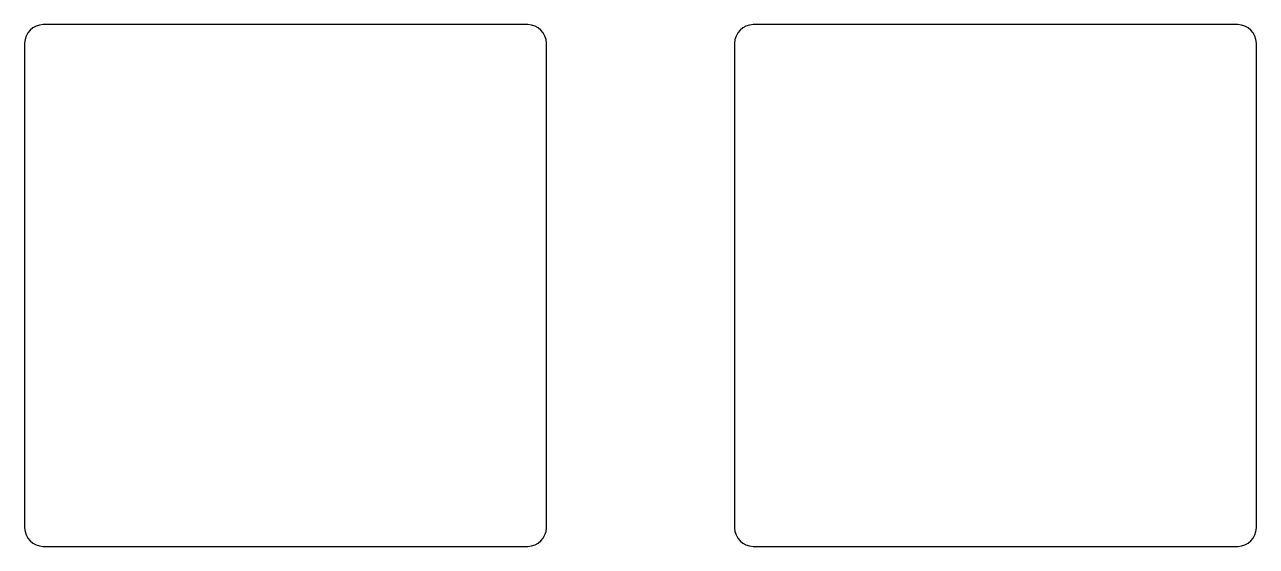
# Model space of a CAD drawing. Header units: millimetres. Extents: x 0 to 286, y -101 to 9.
# Drawn here: x 183.5 to 216.55, y -33.98 to -19.97 of the extents above; entities that cross this region are included whole.
import ezdxf

# ---------------------------------------------------------------- set-up
doc = ezdxf.new("R2010")
doc.units = ezdxf.units.MM
doc.layers.add('Edge.Cuts', color=254, linetype='CONTINUOUS', true_color=0xd0d2cd)

msp = doc.modelspace()

# ---------------------------------------------------------------- linework, layer by layer
at = {"layer": 'Edge.Cuts', "linetype": 'CONTINUOUS'}
for p, q in [((197, -19.975), (184, -19.975)), ((216.05, -19.975), (203.05, -19.975)), ((183.5, -20.475), (183.5, -33.475)), ((197.5, -33.475), (197.5, -20.475)), ((202.55, -20.475), (202.55, -33.475)), ((216.55, -33.475), (216.55, -20.475)), ((184, -33.975), (197, -33.975)), ((203.05, -33.975), (216.05, -33.975))]:
    msp.add_line(p, q, dxfattribs=at)
at = {"layer": 'Edge.Cuts'}
for centre, start, end in [((184, -20.475), 90, 180), ((197, -20.475), 0, 90), ((203.05, -20.475), 90, 180), ((216.05, -20.475), 0, 90), ((184, -33.475), -180, -90), ((197, -33.475), -90, 0), ((203.05, -33.475), -180, -90), ((216.05, -33.475), -90, 0)]:
    msp.add_arc(centre, 0.5, start, end, dxfattribs=at)

doc.saveas('drawing.dxf')
